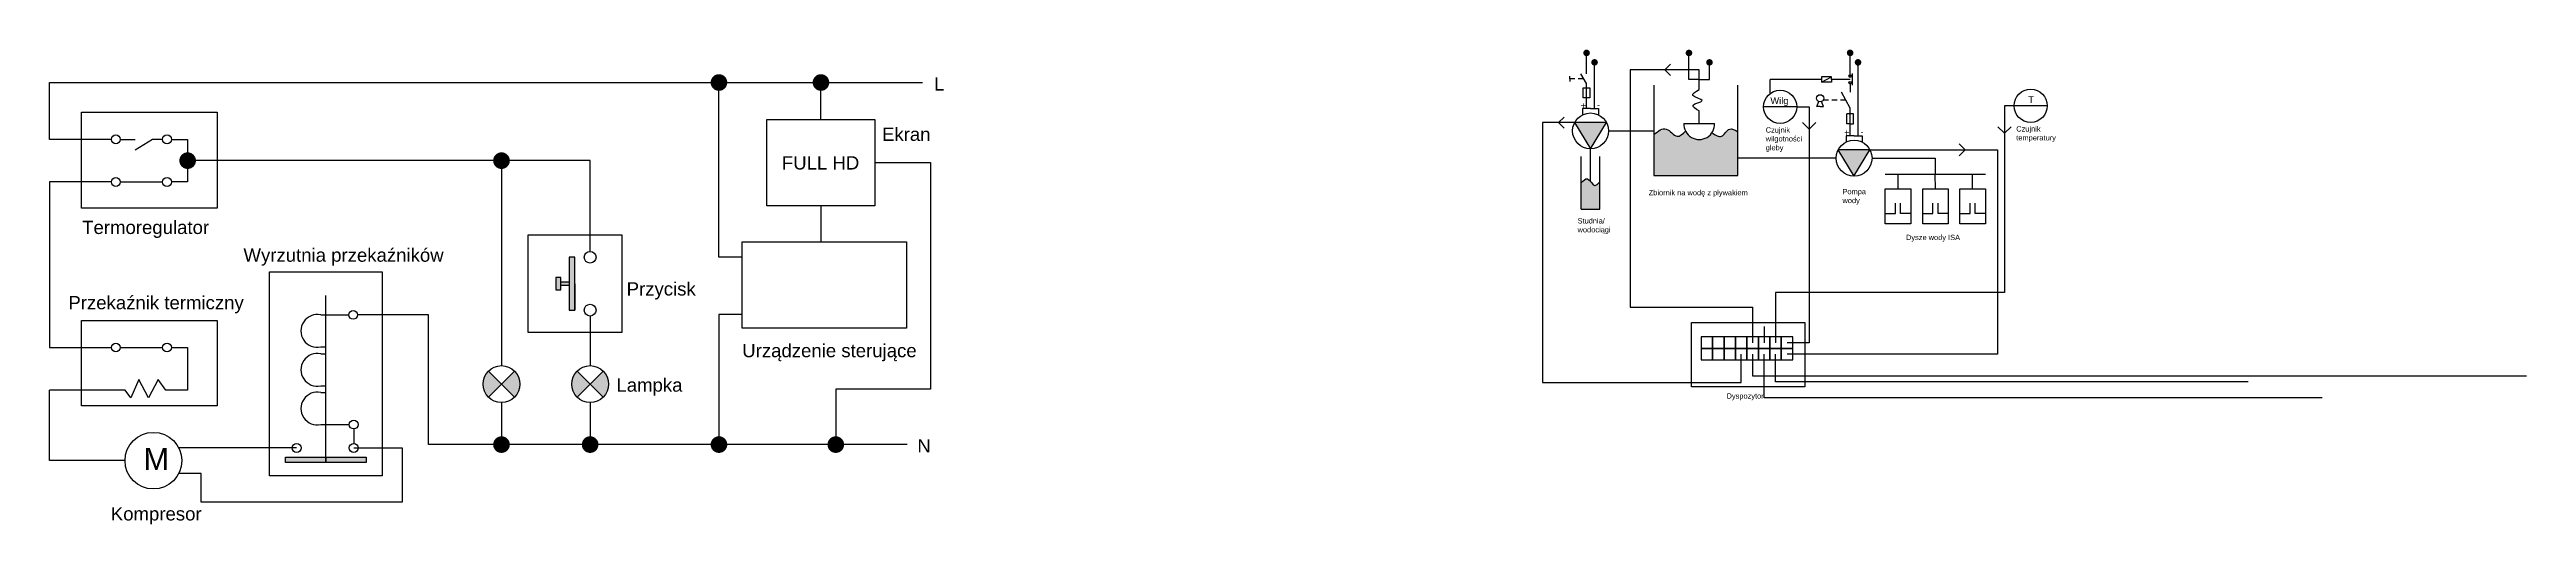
# Model space of a CAD drawing. Header units: inches. Extents: x -150 to 222, y -50 to 22.
import ezdxf

# ---------------------------------------------------------------- set-up
doc = ezdxf.new("R2010")
doc.units = ezdxf.units.IN
doc.header["$MEASUREMENT"] = 0
for name, color, linetype in [('cyfrowy', 10, 'Continuous'), ('cyfrowy2', 50, 'Continuous'), ('cyfrowy3', 92, 'Continuous'), ('cyfrowy4', 200, 'Continuous'), ('RURY WODY', 150, 'Continuous')]:
    doc.layers.add(name, color=color, linetype=linetype)
doc.styles.get("Standard").update_dxf_attribs({"font": 'arial.ttf'})

msp = doc.modelspace()

# ---------------------------------------------------------------- hatches: boundary and pattern name
h = msp.add_hatch(color=256)
h.dxf.hatch_style = 1
h.paths.add_polyline_path([(80.52444031948208, 20.99178816053033, 1), (81.52444031948208, 20.99178816053033, 1)])
h = msp.add_hatch(color=256)
h.dxf.hatch_style = 1
h.paths.add_polyline_path([(81.7244403194821, 19.57215728412704, 1), (82.7244403194821, 19.57215728412704, 1)])
h = msp.add_hatch(color=256)
h.dxf.hatch_style = 1
h.paths.add_polyline_path([(95.9310211614145, 20.99178816053033, 1), (96.9310211614145, 20.99178816053033, 1)])
h = msp.add_hatch(color=256)
h.dxf.hatch_style = 1
h.paths.add_polyline_path([(99.01607090759744, 19.57215728412704, 1), (100.0160709075974, 19.57215728412704, 1)])
h = msp.add_hatch(color=256)
h.dxf.hatch_style = 1
h.paths.add_polyline_path([(120.1820931718502, 21.00258782264766, 1), (121.1820931718502, 21.00258782264766, 1)])
h = msp.add_hatch(color=256)
h.dxf.hatch_style = 1
h.paths.add_polyline_path([(121.371899044112, 19.57215728412703, 1), (122.371899044112, 19.57215728412703, 1)])
at = {"true_color": 0x000000}
h = msp.add_hatch(color=18, dxfattribs=at)
h.dxf.hatch_style = 1
h.paths.add_polyline_path([(-50.7840476119277, 16.54017610687526, 1), (-48.27505048072383, 16.54017610687526, 1)])
h = msp.add_hatch(color=18, dxfattribs=at)
h.dxf.hatch_style = 1
h.paths.add_polyline_path([(-35.43681276805565, 16.54017610687526, 1), (-32.92781563685178, 16.54017610687526, 1)])
h = msp.add_hatch(color=18, dxfattribs=at)
h.dxf.hatch_style = 1
h.paths.add_polyline_path([(84.02145491457028, 10.50039601536776), (79.22742572439392, 10.50039601536776, 0.003260069262468709), (79.21133568236218, 10.46903303832495), (81.6082201493276, 6.547751375769295)])
h = msp.add_hatch(color=18, dxfattribs=at)
h.dxf.hatch_style = 1
h.paths.add_polyline_path([(-130.7328380005447, 4.781712186029671, 1), (-128.2238408693409, 4.781712186029671, 1)])
h = msp.add_hatch(color=18, dxfattribs=at)
h.dxf.hatch_style = 1
h.paths.add_polyline_path([(-83.50626373752506, 4.781712186029665, 1), (-80.99726660632119, 4.781712186029665, 1)])
h = msp.add_hatch(color=18, dxfattribs=at)
h.dxf.hatch_style = 1
h.paths.add_polyline_path([(123.6689136392002, 6.406964219969922), (118.8748844490238, 6.406964219969922, 0.003260069262468709), (118.858794406992, 6.375601242927118), (121.2556788739575, 2.454319580371461)])
h = msp.add_hatch(color=18, dxfattribs=at)
h.dxf.hatch_style = 1
h.paths.add_polyline_path([(-71.19353758712211, -9.752012319489031), (-72.07621983084267, -9.752012319489031), (-72.07621983084267, -17.71682226055432), (-71.19353758712211, -17.71682226055432)])
h.paths.add_polyline_path([(-72.07621983084267, -13.4689236253195), (-73.31027256265112, -13.4689236253195), (-73.31027256265112, -13.99991095472385), (-72.07621983084267, -13.99991095472385)])
h.paths.add_polyline_path([(-73.31027256265112, -12.80518946356398), (-74.095969174961, -12.80518946356398), (-74.095969174961, -14.66364511647922), (-73.31027256265112, -14.66364511647922)])
h = msp.add_hatch(color=18, dxfattribs=at)
h.dxf.hatch_style = 1
h.paths.add_polyline_path([(-84.21118501248121, -30.80151030800644), (-82.25176517192313, -28.84209046744836), (-84.21118501248121, -26.88267062689028, 0.1989123673796576), (-85.0228032848233, -28.84209046744836, 0.198912367379658)])
h.paths.add_polyline_path([(-79.48072705902295, -28.84209046744836, 0.1989123673796566), (-80.29234533136503, -26.88267062689029), (-82.25176517192313, -28.84209046744836), (-80.29234533136506, -30.80151030800645, 0.1989123673796589)])
h = msp.add_hatch(color=18, dxfattribs=at)
h.dxf.hatch_style = 1
h.paths.add_polyline_path([(-70.87126184777476, -30.80151030800644), (-68.91184200721668, -28.84209046744836), (-70.87126184777476, -26.88267062689028, 0.1989123673796583), (-71.68288012011685, -28.84209046744836, 0.198912367379658)])
h.paths.add_polyline_path([(-66.1408038943165, -28.84209046744836, 0.1989123673796555), (-66.95242216665858, -26.8826706268903), (-68.91184200721668, -28.84209046744836), (-66.9524221666586, -30.80151030800644, 0.198912367379658)])
h = msp.add_hatch(color=18, dxfattribs=at)
h.dxf.hatch_style = 1
h.paths.add_polyline_path([(-83.50626373752506, -37.95053269698295, 1), (-80.99726660632119, -37.95053269698295, 1)])
h = msp.add_hatch(color=18, dxfattribs=at)
h.dxf.hatch_style = 1
h.paths.add_polyline_path([(-70.16634057281861, -37.95053269698295, 1), (-67.65734344161474, -37.95053269698295, 1)])
h = msp.add_hatch(color=18, dxfattribs=at)
h.dxf.hatch_style = 1
h.paths.add_polyline_path([(-50.7840476119277, -37.95053269698295, 1), (-48.27505048072383, -37.95053269698295, 1)])
h = msp.add_hatch(color=18, dxfattribs=at)
h.dxf.hatch_style = 1
h.paths.add_polyline_path([(-33.20361196368788, -37.95053269698295, 1), (-30.69461483248401, -37.95053269698295, 1)])
h = msp.add_hatch(color=18, dxfattribs=at)
h.dxf.hatch_style = 1
h.paths.add_polyline_path([(-114.7577548166373, -39.82945640972267), (-114.7577548166373, -40.64042709701118), (-108.6782821746512, -40.64042709701118), (-108.6782821746512, -39.82945640972267)])
h = msp.add_hatch(color=18, dxfattribs=at)
h.dxf.hatch_style = 1
h.paths.add_polyline_path([(-102.5988095326651, -39.82945640972267), (-108.6782821746512, -39.82945640972267), (-108.6782821746512, -40.64042709701118), (-102.5988095326651, -40.64042709701118)])
at = {"layer": 'RURY WODY'}
h = msp.add_hatch(color=256, dxfattribs=at)
h.dxf.hatch_style = 1
edge = h.paths.add_edge_path()
edge.add_spline(control_points=[(95.91487819546019, 9.216537188055426), (95.48337139305781, 8.804565020990566), (94.48733680052467, 7.853621658631251), (93.04773123784649, 10.23709806947498), (91.79608607971187, 9.224984187937713), (91.15648183018567, 8.707783018398175)], knot_values=[0, 0, 0, 0, 1.494778720504818, 3.450354213458838, 5.493999299874247, 5.493999299874247, 5.493999299874247, 5.493999299874247], degree=3, periodic=0)
edge.add_line((91.15648183018567, 8.707783018398175), (91.15648183018567, 2.537683526032311))
edge.add_line((91.15648183018567, 2.537683526032311), (103.7869208672538, 2.537683526032311))
edge.add_line((103.7869208672538, 2.537683526032311), (103.7869208672538, 9.109103249613542))
edge.add_spline(control_points=[(103.7869208672538, 9.10910324961354), (103.3511349241361, 9.384171667521581), (102.3652888054971, 10.0064384855258), (101.471530492539, 7.895805175159496), (100.403868543412, 8.621299566081131), (99.886992823388, 8.972525378696844)], knot_values=[0, 0, 0, 0, 1.303348025768631, 2.948467275578937, 4.492300711930328, 4.492300711930328, 4.492300711930328, 4.492300711930328], degree=3, periodic=0)
edge.add_arc((97.97354603450596, 10.27651230952953), 2.315525972574136, 207.2432138889928, 325.72612314845105, ccw=False)
h = msp.add_hatch(color=256, dxfattribs=at)
h.dxf.hatch_style = 1
edge = h.paths.add_edge_path()
edge.add_line((80.21893261065156, -2.544962147553775), (82.99538479840248, -2.544962147553775))
edge.add_line((82.99538479840248, -2.544962147553775), (82.99538479840248, 1.603251699657335))
edge.add_spline(control_points=[(82.99538479840248, 1.603251699657335), (82.73255170137122, 1.315994402941725), (82.06146569058221, 0.5825466161130208), (81.2849038201692, 2.583311353251652), (80.54227919677575, 1.779261714068883), (80.21893261065156, 1.429170028829418)], knot_values=[0, 0, 0, 0, 0.9379422049793944, 2.394827363067604, 3.518374986289042, 3.518374986289042, 3.518374986289042, 3.518374986289042], degree=3, periodic=0)
edge.add_line((80.21893261065156, 1.429170028829418), (80.21893261065156, -2.544962147553775))

# ---------------------------------------------------------------- linework, layer by layer
for p, q in [((81.02444031948208, 17.84623533895947), (81.02444031948208, 20.99178816053033)), ((82.2244403194821, 14.23735082228436), (82.2244403194821, 19.57215728412704)), ((96.4310211614145, 17.00949033298765), (96.4310211614145, 20.99178816053033)), ((99.51607090759744, 17.00949033298765), (99.51607090759744, 19.57215728412704)), ((120.671899044112, 17.51066104440964), (120.671899044112, 20.99178816053032)), ((121.871899044112, 8.521123298988556), (121.871899044112, 19.57215728412703)), ((-150.2582915550159, 7.987985415773955), (-150.2582915550159, 16.54017610687526)), ((-150.2582915550159, 16.54017610687526), (-18.91168761015035, 16.54017610687526)), ((-49.52954904632578, -9.753448946810067), (-49.52954904632577, 16.54017610687526)), ((-34.18231420245371, 10.98995534124901), (-34.18231420245371, 16.54017610687526)), ((78.47936790342746, 17.11612801427066), (78.47936790342746, 17.51612801427066)), ((79.27936790342746, 17.11612801427066), (78.47936790342746, 17.11612801427066)), ((78.47936790342746, 17.11612801427066), (78.47936790342746, 16.71612801427066)), ((80.57936790342745, 17.11612801427066), (79.77936790342746, 17.11612801427066)), ((81.0244403194821, 16.38602068958184), (80.13429548737281, 17.84623533895947)), ((80.5244403194821, 14.23735082228436), (80.5244403194821, 15.73735082228436)), ((80.5244403194821, 15.73735082228436), (81.5244403194821, 15.73735082228436)), ((81.0244403194821, 14.23735082228436), (81.0244403194821, 16.38602068958184)), ((81.5244403194821, 15.73735082228436), (81.5244403194821, 14.23735082228436)), ((91.15648183018567, 16.15732060924333), (91.15648183018567, 2.537683526032311)), ((103.7869208672538, 2.537683526032311), (103.7869208672538, 16.15732060924333)), ((108.6480001777503, 14.88407839724672), (108.6480001777503, 17.01066104440965)), ((116.3934108647698, 17.01066104440965), (108.6480001777503, 17.01066104440965)), ((117.8934108647698, 17.41066104440965), (116.3934108647698, 17.41066104440965)), ((116.3934108647698, 17.41066104440965), (116.3934108647698, 16.61066104440965)), ((116.3934108647698, 16.61066104440965), (117.8934108647698, 17.41066104440965)), ((117.8934108647698, 16.61066104440965), (116.3934108647698, 16.61066104440965)), ((117.8934108647698, 17.01066104440965), (117.8934108647698, 17.41066104440965)), ((120.671899044112, 17.01066104440964), (117.8934108647698, 17.01066104440965)), ((117.8934108647698, 17.01066104440965), (117.8934108647698, 16.61066104440965)), ((120.671899044112, 12.67173820686955), (119.3642548578594, 15.08279241927249)), ((120.671899044112, 16.51066104440964), (120.671899044112, 15.08279241927249)), ((121.0242461046335, 16.12398558774325), (121.0242461046335, 17.89733650107604)), ((81.0244403194821, 14.23735082228436), (80.5244403194821, 14.23735082228436)), ((81.0244403194821, 12.61455509438639), (81.0244403194821, 14.23735082228436)), ((81.5244403194821, 14.23735082228436), (81.0244403194821, 14.23735082228436)), ((82.2244403194821, 12.61455509438639), (82.2244403194821, 14.23735082228436)), ((115.6719916513648, 12.92931077281025), (115.9489490015544, 13.68539574347676)), ((116.1719916513648, 12.92931077281025), (115.6719916513648, 12.92931077281025)), ((116.1719916513648, 12.92931077281025), (116.6719916513648, 12.92931077281025)), ((116.6719916513648, 12.92931077281025), (116.3950343011753, 13.68539574347676)), ((117.4180769509857, 13.87726531307102), (116.6180769509857, 13.87726531307102)), ((118.7180769509857, 13.87726531307102), (117.9180769509857, 13.87726531307102)), ((120.0180769509857, 13.87726531307102), (119.2180769509857, 13.87726531307102)), ((121.171899044112, 11.80328644409241), (120.171899044112, 11.80328644409241)), ((120.171899044112, 10.30328644409241), (120.171899044112, 11.80328644409241)), ((120.671899044112, 10.30328644409241), (120.671899044112, 12.67173820686955)), ((121.171899044112, 10.30328644409241), (121.171899044112, 11.80328644409241)), ((-140.9542400939089, 7.987985415773954), (-150.2582915550159, 7.987985415773955)), ((-139.6202259701906, 7.987985415773954), (-137.3839797516584, 7.98798541577395)), ((-134.7747038358831, 7.987985415773954), (-137.3839797516584, 6.367473399773734)), ((-133.2446256180795, 7.987985415773954), (-134.7747038358831, 7.987985415773954)), ((-131.9106114943613, 7.987985415773954), (-129.4783394349428, 7.987985415773954)), ((-129.4783394349428, 7.987985415773954), (-129.4783394349428, 1.575438956285387)), ((120.671899044112, 10.30328644409241), (120.171899044112, 10.30328644409241)), ((120.671899044112, 8.521123298988556), (120.671899044112, 10.30328644409241)), ((120.671899044112, 10.30328644409241), (121.171899044112, 10.30328644409241)), ((-68.91184200721668, 4.781712186029663), (-129.4783394349428, 4.781712186029671)), ((-82.25176517192313, 4.781712186029665), (-82.25176517192313, -26.0710523545482)), ((-68.91184200721668, -5.006448271942874), (-68.91184200721668, 4.781712186029663)), ((-26.06158006460993, 4.484041929220666), (-17.69811029557218, 4.484041929220666)), ((-17.69811029557218, 4.484041929220666), (-17.69811029557219, -29.60027091916143)), ((80.21893261065156, -2.544962147553775), (80.21893261065156, 5.403302205212611)), ((82.99538479840248, -2.544962147553775), (82.99538479840248, 5.403302205212611)), ((-140.9542400939089, 1.575438956285387), (-150.2582915550159, 1.575438956285388)), ((-150.2582915550159, 1.575438956285388), (-150.2582915550159, -23.33985043291026)), ((-139.6202259701906, 1.575438956285387), (-133.2446256180795, 1.575438956285387)), ((-129.4783394349428, 1.575438956285387), (-131.9106114943613, 1.575438956285387)), ((91.15648183018567, 2.537683526032311), (103.7869208672538, 2.537683526032311)), ((125.9668307930377, 2.75237835068684), (141.0365301985306, 2.75237835068684)), ((125.9668307930377, 0.5340721211643213), (129.8231429757663, 0.5340721211643213)), ((125.9668307930377, -4.710512447346673), (125.9668307930377, 0.5340721211643213)), ((129.8231429757663, 0.5340721211643213), (129.8231429757663, -4.710512447346673)), ((131.5997990857894, 0.5340721733817801), (135.456111268518, 0.5340721733817801)), ((131.5997990857894, -4.710512395129214), (131.5997990857894, 0.5340721733817801)), ((135.456111268518, 0.5340721733817801), (135.456111268518, -4.710512395129214)), ((137.180218015802, 0.5340722255992318), (141.0365301985306, 0.5340722255992318)), ((137.180218015802, -4.710512342911755), (137.180218015802, 0.5340722255992318)), ((141.0365301985306, 0.5340722255992318), (141.0365301985306, -4.710512342911755)), ((-34.18231420245371, -2.021871482807683), (-34.18231420245371, -7.429383788226914)), ((80.21893261065156, -2.544962147553775), (82.99538479840248, -2.544962147553775)), ((125.9668307930377, -4.710512447346673), (125.9668307930377, -3.1679875742552)), ((125.9668307930377, -3.1679875742552), (127.5093556661291, -3.1679875742552)), ((127.5093556661291, -3.1679875742552), (127.5093556661291, -1.625462701163727)), ((128.2806181026749, -3.1679875742552), (128.2806181026749, -1.625462701163727)), ((129.8231429757663, -3.1679875742552), (128.2806181026749, -3.1679875742552)), ((131.5997990857894, -4.710512395129214), (131.5997990857894, -3.167987522037741)), ((131.5997990857894, -3.167987522037741), (133.1423239588808, -3.167987522037741)), ((133.1423239588808, -3.167987522037741), (133.1423239588808, -1.625462648946275)), ((133.9135863954266, -3.167987522037741), (133.9135863954266, -1.625462648946275)), ((135.456111268518, -3.167987522037741), (133.9135863954266, -3.167987522037741)), ((137.180218015802, -4.710512342911755), (137.180218015802, -3.167987469820282)), ((137.180218015802, -3.167987469820282), (138.7227428888934, -3.167987469820282)), ((138.7227428888934, -3.167987469820282), (138.7227428888934, -1.625462596728816)), ((139.4940053254392, -3.167987469820282), (139.4940053254392, -1.625462596728816)), ((141.0365301985306, -3.167987469820282), (139.4940053254392, -3.167987469820282)), ((-68.91184200721668, -8.866581573312994), (-68.91184200721668, -5.006448271942874)), ((129.8231429757663, -4.710512447346673), (125.9668307930377, -4.710512447346673)), ((135.456111268518, -4.710512395129214), (131.5997990857894, -4.710512395129214)), ((141.0365301985306, -4.710512342911755), (137.180218015802, -4.710512342911755)), ((-71.19353758712211, -13.73441729002168), (-71.19353758712211, -9.752012319489031)), ((-46.02505208877545, -9.753448946810067), (-49.52954904632578, -9.753448946810067)), ((-73.31027256265112, -13.7344172900216), (-73.31027256265112, -12.80518946356398)), ((-73.31027256265112, -13.4689236253195), (-72.07621983084267, -13.4689236253195)), ((-72.07621983084267, -13.99991095472385), (-73.31027256265112, -13.99991095472385)), ((-72.07621983084267, -13.73441729002168), (-72.07621983084267, -13.99991095472385)), ((-71.19353758712211, -13.73441729002168), (-71.19353758712211, -17.71682226055432)), ((-109.447949327309, -18.43088559993205), (-108.6782821746512, -18.43088559993205)), ((-108.6782821746512, -39.82945640972267), (-108.6782821746512, -15.49252149488305)), ((-108.6782821746512, -18.43088559993205), (-105.2396288668403, -18.43088559993205)), ((-93.21438482073798, -18.43088559993205), (-103.9056147431221, -18.43088559993205)), ((-93.21438482073799, -37.95053269698295), (-93.21438482073798, -18.43088559993205)), ((-68.91184200721668, -18.60225300673036), (-68.91184200721668, -26.07105235454819)), ((-46.02505208877545, -18.38369972667368), (-49.52954904632577, -18.38369972667368)), ((-49.52954904632577, -18.38369972667368), (-49.52954904632577, -37.95053269698295)), ((-150.2582915550159, -23.33985043291026), (-140.9542400939089, -23.33985043291026)), ((-139.6202259701906, -23.33985043291025), (-133.2446256180795, -23.33985043291025)), ((-131.9106114943613, -23.33985043291025), (-129.4783394349428, -23.33985043291025)), ((-129.4783394349428, -23.33985043291025), (-129.4783394349428, -29.75239689239882)), ((-109.447949327309, -23.25821389888181), (-108.6782821746512, -23.25821389888181)), ((-109.447949327309, -24.28227503100717), (-108.6782821746512, -24.28227503100717)), ((-138.8701131438615, -29.75239689239882), (-150.2582915550159, -29.75239689239882)), ((-150.2582915550159, -40.36836799423091), (-150.2582915550159, -29.75239689239882)), ((-138.0163159542417, -30.92105199451643), (-138.8701131438615, -29.75239689239882)), ((-136.8146743307752, -28.14154775106269), (-138.0163159542417, -30.92105199451643)), ((-135.3600566183659, -30.92105199451643), (-136.8146743307752, -28.14154775106269)), ((-133.9054383280691, -28.14154775106269), (-135.3600566183659, -30.92105199451643)), ((-132.7670413047259, -29.75239689239882), (-133.9054383280691, -28.14154775106269)), ((-129.4783394349428, -29.75239689239882), (-132.7670413047259, -29.75239689239882)), ((-109.447949327309, -29.10960332995693), (-108.6782821746512, -29.10960332995693)), ((-82.25176517192313, -28.84209046744836), (-84.2111850124812, -26.8826706268903)), ((-82.25176517192313, -28.84209046744836), (-84.21118501248122, -30.80151030800646)), ((-82.25176517192313, -28.84209046744836), (-80.29234533136504, -26.8826706268903)), ((-82.25176517192313, -28.84209046744836), (-80.29234533136504, -30.80151030800646)), ((-68.91184200721668, -28.84209046744836), (-70.87126184777473, -26.8826706268903)), ((-68.91184200721668, -28.84209046744836), (-70.87126184777478, -30.80151030800646)), ((-68.91184200721668, -28.84209046744836), (-66.95242216665858, -26.8826706268903)), ((-68.91184200721668, -28.84209046744836), (-66.95242216665858, -30.80151030800646)), ((-17.69811029557219, -29.60027091916143), (-31.94911339808595, -29.60027091916143)), ((-31.94911339808595, -29.60027091916143), (-31.94911339808595, -37.95053269698295)), ((-109.447949327309, -30.10779438075261), (-108.6782821746512, -30.10779438075261)), ((-82.25176517192313, -31.61312858034853), (-82.25176517192313, -37.95053269698295)), ((-68.91184200721668, -31.61312858034853), (-68.91184200721668, -37.95053269698295)), ((-109.447949327309, -34.93512267970237), (-108.6782821746512, -34.93512267970237)), ((-108.6782821746512, -34.93512267970237), (-106.0691004545597, -34.93512267970237)), ((-106.0691004545597, -34.93512267970237), (-105.1531692778632, -34.93512267970237)), ((-104.4861622160041, -35.60212974156148), (-104.4861622160041, -37.78466473982098)), ((-138.8942906072607, -40.36836799423091), (-150.2582915550159, -40.36836799423091)), ((-113.0734354395868, -38.4516718016801), (-130.830470372358, -38.4516718016801)), ((-104.4861622160041, -38.4516718016801), (-97.1809407901751, -38.4516718016801)), ((-97.1809407901751, -38.4516718016801), (-97.1809407901751, -46.63706943561979)), ((-21.18663761740924, -37.95053269698295), (-93.21438482073799, -37.95053269698295)), ((-127.4475384313967, -42.28506418678175), (-130.830470372358, -42.28506418678175)), ((-127.4475384313967, -46.63706943561979), (-127.4475384313967, -42.28506418678175)), ((-97.1809407901751, -46.63706943561979), (-127.4475384313967, -46.63706943561979))]:
    msp.add_line(p, q)
for points in [[(-145.4515141321648, 12.06969900042879), (-125.0210360890553, 12.06969900042879), (-125.0210360890553, -2.349117607351731), (-145.4515141321648, -2.349117607351731)], [(-42.30304834029749, 10.98995534124901), (-26.06158006460993, 10.98995534124901), (-26.06158006460993, -2.021871482807683), (-42.30304834029749, -2.021871482807683)], [(-78.22257289210596, -6.383182884560989), (-64.16450228213826, -6.383182884560989), (-64.16450228213826, -21.08565169548237), (-78.22257289210596, -21.08565169548237)], [(-46.02505208877545, -7.429383788226914), (-21.32448491008114, -7.429383788226914), (-21.32448491008114, -20.44121061228361), (-46.02505208877545, -20.44121061228361)], [(-71.19353758712211, -9.752012319489031), (-72.07621983084267, -9.752012319489031), (-72.07621983084267, -17.71682226055432), (-71.19353758712211, -17.71682226055432)], [(-117.1584341019093, -11.96156917315719), (-100.1981302473931, -11.96156917315719), (-100.1981302473931, -42.64127761143186), (-117.1584341019093, -42.64127761143186)], [(-73.31027256265112, -12.80518946356398), (-74.095969174961, -12.80518946356398), (-74.095969174961, -14.66364511647922), (-73.31027256265112, -14.66364511647922)], [(-145.4515141321648, -19.25813684825542), (-125.0210360890553, -19.25813684825542), (-125.0210360890553, -32.09251648734002), (-145.4515141321648, -32.09251648734002)], [(96.81739149163997, -19.55978637782665), (113.88937554278, -19.55978637782665), (113.88937554278, -29.24190230166651), (96.81739149163997, -29.24190230166651)], [(98.26839116313502, -23.48021022695627), (99.9913043240089, -23.48021022695627), (99.9913043240089, -21.75729706608238), (98.26839116313502, -21.75729706608238)], [(99.9913043240089, -23.48021022695624), (101.7142174848828, -23.48021022695624), (101.7142174848828, -21.75729706608237), (99.9913043240089, -21.75729706608237)], [(101.7142174848828, -23.48021022695622), (103.4371306457567, -23.48021022695622), (103.4371306457567, -21.75729706608234), (101.7142174848828, -21.75729706608234)], [(103.4371306457567, -23.4802102269562), (105.1600438066305, -23.4802102269562), (105.1600438066305, -21.75729706608231), (103.4371306457567, -21.75729706608231)], [(105.1600438066305, -23.48021022695617), (106.8829569675044, -23.48021022695617), (106.8829569675044, -21.75729706608229), (105.1600438066305, -21.75729706608229)], [(106.8829569675044, -23.48021022695614), (108.6058701283783, -23.48021022695614), (108.6058701283783, -21.75729706608227), (106.8829569675044, -21.75729706608227)], [(108.6058701283783, -23.48021022695612), (110.3287832892522, -23.48021022695612), (110.3287832892522, -21.75729706608224), (108.6058701283783, -21.75729706608224)], [(110.3287832892522, -23.4802102269561), (112.0516964501261, -23.4802102269561), (112.0516964501261, -21.75729706608221), (110.3287832892522, -21.75729706608221)], [(98.26839116313502, -25.20312338783015), (99.9913043240089, -25.20312338783015), (99.9913043240089, -23.48021022695627), (98.26839116313502, -23.48021022695627)], [(99.9913043240089, -25.20312338783013), (101.7142174848828, -25.20312338783013), (101.7142174848828, -23.48021022695624), (99.9913043240089, -23.48021022695624)], [(101.7142174848828, -25.2031233878301), (103.4371306457567, -25.2031233878301), (103.4371306457567, -23.48021022695622), (101.7142174848828, -23.48021022695622)], [(103.4371306457567, -25.20312338783007), (105.1600438066305, -25.20312338783007), (105.1600438066305, -23.4802102269562), (103.4371306457567, -23.4802102269562)], [(105.1600438066305, -25.20312338783005), (106.8829569675044, -25.20312338783005), (106.8829569675044, -23.48021022695617), (105.1600438066305, -23.48021022695617)], [(106.8829569675044, -25.20312338783003), (108.6058701283783, -25.20312338783003), (108.6058701283783, -23.48021022695614), (106.8829569675044, -23.48021022695614)], [(108.6058701283783, -25.20312338783), (110.3287832892522, -25.20312338783), (110.3287832892522, -23.48021022695612), (108.6058701283783, -23.48021022695612)], [(110.3287832892522, -25.20312338782998), (112.0516964501261, -25.20312338782998), (112.0516964501261, -23.4802102269561), (110.3287832892522, -23.4802102269561)], [(-108.6782821746512, -40.64042709701118), (-114.7577548166373, -40.64042709701118), (-114.7577548166373, -39.82945640972267), (-108.6782821746512, -39.82945640972267)], [(-102.5988095326651, -40.64042709701118), (-108.6782821746512, -40.64042709701118), (-108.6782821746512, -39.82945640972267), (-102.5988095326651, -39.82945640972267)]]:
    msp.add_lwpolyline(points, close=True)
for centre, radius in [((120.671899044112, 17.51066104440964), 0.2), ((120.671899044112, 16.51066104440964), 0.2), ((116.1719916513648, 14.1702511664422), 0.5336972969890729), ((-140.2872330320498, 7.987985415773954), 0.6670070618591151), ((-132.5776185562204, 7.987985415773954), 0.6670070618591151), ((-140.2872330320498, 1.575438956285387), 0.6670070618591151), ((-132.5776185562204, 1.575438956285387), 0.6670070618591151), ((-68.91184200721668, -9.752012319489031), 0.8854307461760386), ((-104.5726218049812, -18.43088559993205), 0.6670070618591151), ((-68.91184200721668, -17.71682226055432), 0.8854307461760392), ((-140.2872330320498, -23.33985043291025), 0.6670070618591151), ((-132.5776185562204, -23.33985043291025), 0.6670070618591151), ((-82.25176517192313, -28.84209046744836), 2.771038112900167), ((-68.91184200721668, -28.84209046744836), 2.771038112900167), ((-134.6345899273016, -40.36836799423091), 4.25970067995906), ((-104.4861622160041, -34.93512267970237), 0.6670070618591151), ((-113.0734354395868, -38.4516718016801), 0.6670070618591151), ((-104.4861622160041, -38.4516718016801), 0.6670070618591151)]:
    msp.add_circle(centre, radius)
for centre, start, end in [((-109.9667539540119, -20.84454974940693), 77.86914129133476, 282.1308587086654), ((-109.9667539540119, -26.69593918048205), 77.86914129133487, 282.1308587086651), ((-109.9667539540119, -32.52145853022748), 77.86914129133487, 282.1308587086651)]:
    msp.add_arc(centre, 2.468791782866399, start, end)
for points in [[(91.15648183018567, 8.707783018398175), (93.02209675583457, 9.542028898475444), (94.63761157657481, 8.440036442688665), (95.91487819546019, 9.216537188055426)], [(99.886992823388, 8.972525378696844), (101.3360881315805, 8.440036442688665), (102.5575749196733, 9.542028898475444), (103.7869208672538, 9.10910324961354)], [(80.21893261065156, 1.429170028829418), (81.15615914315731, 2.048819678562069), (82.22874532187643, 1.06288192541615), (82.99538479840248, 1.603251699657335)]]:
    msp.add_spline(points, degree=3)
at = {"layer": 'cyfrowy'}
for p, q in [((112.6480001777503, 12.88407839724673), (107.6480001777503, 12.88407839724673)), ((112.6480001777503, 12.88407839724673), (114.5285172615485, 12.88407839724673)), ((114.5285172615485, 12.88407839724673), (114.5285172615485, -22.61875364651947)), ((114.5285172615485, 9.543140617425223), (113.5325900525453, 10.53906782642837)), ((114.5285172615485, 9.543140617425223), (115.5244444705516, 10.53906782642837)), ((107.7444135479414, -20.19983400778216), (107.7444135479414, -22.61875364651922)), ((114.5285172615485, -22.61875364651947), (111.1902398696891, -22.61875364651947))]:
    msp.add_line(p, q, dxfattribs=at)
msp.add_circle((110.1480001777503, 12.88407839724673), 2.5, dxfattribs=at)
at = {"layer": 'cyfrowy2'}
for p, q in [((76.78968667088017, 10.50039601536776), (77.63821480830401, 11.34892415279161)), ((81.62444031948209, 12.61455509438639), (80.4244403194821, 12.61455509438639)), ((80.4244403194821, 12.61455509438639), (80.4244403194821, 11.67305060447703)), ((81.62444031948209, 12.61455509438639), (82.8244403194821, 12.61455509438639)), ((82.8244403194821, 12.61455509438639), (82.8244403194821, 11.67305060447703)), ((145.3494943106797, 13.04284309021014), (143.9105665124348, 13.04284309021014)), ((143.9105665124348, 13.04284309021014), (143.9105665124348, -15.05833866719578)), ((150.3494943106797, 13.04284309021014), (145.3494943106797, 13.04284309021014)), ((79.19216505424086, 10.50039601536776), (74.38720828751946, 10.50039601536776)), ((74.38720828751946, 10.50039601536776), (74.38720828751946, -28.59838618501894)), ((76.78968667088017, 10.50039601536776), (77.63821480830401, 9.6518678779439)), ((79.19216505424086, 10.50039601536776), (81.6082201493276, 6.547751375769295)), ((84.02145491457028, 10.50039601536776), (79.19216505424086, 10.50039601536776)), ((81.6082201493276, 6.547751375769295), (84.02145491457028, 10.50039601536776)), ((143.9105665124348, 8.892532517765716), (142.9146393034317, 9.888459726768861)), ((143.9105665124348, 8.892532517765716), (144.906493721438, 9.888459726768861)), ((143.9105665124348, -15.05833866719578), (109.4673267088152, -15.05833866719578)), ((109.4673267088152, -15.05833866719578), (109.4673267088152, -22.61875364651915)), ((104.2985872261936, -28.59838618501895), (104.2985872261936, -24.3416668073932)), ((107.7444135479413, -30.92128940588488), (107.7444135479413, -24.34166680739327)), ((74.38720828751946, -28.59838618501894), (104.2985872261936, -28.59838618501895)), ((191.6916109044306, -30.92128940588489), (107.7444135479413, -30.92128940588488))]:
    msp.add_line(p, q, dxfattribs=at)
for centre, radius in [((147.8494943106797, 13.04284309021014), 2.5), ((81.62444031948209, 9.250854926745632), 2.703152215695725)]:
    msp.add_circle(centre, radius, dxfattribs=at)
at = {"layer": 'cyfrowy3'}
for p, q in [((92.78298510434549, 18.46539023067177), (93.63151324176934, 19.31391836809563)), ((97.97354603450597, 18.46539023067177), (87.592424174185, 18.46539023067177)), ((87.592424174185, 18.46539023067177), (87.592424174185, -17.25077405135963)), ((92.78298510434549, 18.46539023067177), (93.63151324176934, 17.61686209324792)), ((97.97354603450597, 17.00949033298765), (96.4310211614145, 17.00949033298765)), ((97.97354603450597, 17.00949033298765), (97.97354603450597, 18.46539023067177)), ((97.97354603450597, 15.46390206719327), (97.97354603450597, 17.00949033298765)), ((97.97354603450597, 17.00949033298765), (99.51607090759744, 17.00949033298765)), ((97.97354603450597, 10.36622750014564), (97.97354603450597, 12.2709216878938)), ((95.65975872486878, 10.36622750014564), (100.2873333441432, 10.36622750014564)), ((87.592424174185, -17.25077405135963), (106.0215003870676, -17.25077405135963)), ((106.0215003870676, -22.61875364651874), (106.0215003870676, -17.25077405135963)), ((109.4673267088152, -28.52040342870231), (109.4673267088152, -24.34166680739317)), ((180.5722510904267, -28.52040342870231), (109.4673267088152, -28.52040342870231))]:
    msp.add_line(p, q, dxfattribs=at)
msp.add_arc((97.97354603450596, 10.27651230952953), 2.315525972574135, 177.7795158434788, 2.220484156521184, dxfattribs=at)
msp.add_spline([(97.97354603450597, 12.27092168789379), (97.03804128732257, 13.11460813408178), (98.39974586453611, 13.8101226805173), (97.0225672945492, 14.59837263834843), (97.97354603450597, 15.46390206719327)], degree=3, dxfattribs=at)
at = {"layer": 'cyfrowy4'}
for p, q in [((121.271899044112, 8.521123298988556), (120.071899044112, 8.521123298988556)), ((120.071899044112, 8.521123298988556), (120.071899044112, 7.5796188090792)), ((121.271899044112, 8.521123298988556), (122.471899044112, 8.521123298988556)), ((122.471899044112, 8.521123298988556), (122.471899044112, 7.5796188090792)), ((118.8396237788707, 6.406964219969922), (121.2556788739575, 2.454319580371461)), ((123.6689136392002, 6.406964219969922), (118.8396237788707, 6.406964219969922)), ((121.2556788739575, 2.454319580371461), (123.6689136392002, 6.406964219969922)), ((123.6689136392001, 6.406964219969922), (142.854610502339, 6.406964219969922)), ((137.9686218509718, 6.406964219969922), (137.0706882083078, 7.304897862633887)), ((137.9686218509718, 6.406964219969922), (137.0706882083078, 5.508421636414454)), ((142.854610502339, 6.406964219969922), (142.854610502339, -24.34166680739261)), ((106.0215003870674, -27.67361274809576), (106.0215003870674, -24.34166680739347)), ((142.854610502339, -24.34166680739261), (111.1902398696892, -24.34166680739261)), ((222.4503410754661, -27.67361274809576), (106.0215003870674, -27.67361274809576))]:
    msp.add_line(p, q, dxfattribs=at)
msp.add_circle((121.271899044112, 5.157423131347798), 2.703152215695725, dxfattribs=at)
at = {"layer": 'RURY WODY'}
for p, q in [((84.32759253517781, 9.250854926745632), (91.15648183018567, 9.250854926745632)), ((81.62444031948209, 1.62612536548399), (81.6082201493276, 6.547751375769295)), ((118.5687468284162, 5.157423131347798), (103.7869208672538, 5.157423131347798)), ((123.9750512598077, 5.157423131347798), (133.5016804957841, 5.157423131347805)), ((133.5016804957841, 5.157423131347805), (133.5016804957841, 2.75237835068684)), ((127.894986884402, 0.5340721211643213), (127.894986884402, 2.75237835068684)), ((133.5279551771537, 0.5340721733817801), (133.5016804957841, 2.75237835068684)), ((139.1083741071663, 0.5340722255992318), (139.1083741071663, 2.75237835068684))]:
    msp.add_line(p, q, dxfattribs=at)

# ---------------------------------------------------------------- texts
at = {"attachment_point": 1}
for s, width, gutter_width, heights, insert, char_height in [('L', 1.414467296173825, 1, [0.2], (-17.17133856003795, 17.33660412672869), 2), ('+', 1.414467296173825, 1, [0.2], (80.12473840995398, 13.57989050147089), 1), ('-', 0.8, 1, [0.5433917102039623], (82.58760584548094, 13.70750845833967), 1), ('{\\H1.42857x;Wilg}', 5, 1, [0], (108.6841915924176, 14.30916045320117), 0.7), ('{\\H1.42857x;T}', 5, 1, [0], (147.4873224522998, 14.46792514616459), 0.7), ('Ekran', 26.69606257474419, 1, [0], (-24.99267373983968, 9.751741485979036), 2), ('Czujnik wilgotności\\Pgleby', 5.222742018250443, 1, [0], (107.9769084791696, 9.802190037242127), 0.8), ('+', 1.414467296173825, 1, [0.2], (119.7721971345838, 9.486458706073051), 1), ('-', 0.8, 1, [0.5433917102039623], (122.2350645701108, 9.61407666294184), 1), ('Czujnik temperatury', 5.222742018250443, 1, [0], (145.678402612099, 9.960954730205543), 0.8), ('FULL HD', 16.24146827568757, 1, [0], (-40.05794565124444, 5.447125151139744), 2), ('Zbiornik na wodę z pływakiem', 16.3850208927677, 1, [0], (90.37126253114829, 0.3645951936496061), 0.8), ('Pompa wody', 5.222742018250443, 1, [0], (119.5283118022084, 0.5197884233849521), 0.8), ('Termoregulator', 26.69606257474419, 1, [0], (-145.3457584439756, -4.258399027960138), 2), ('Studnia/\\Pwodociągi', 9.394297179757363, 1, [0], (79.66809922814923, -3.877427195211538), 0.8), ('Dysze wody ISA', 9.192557379861697, 1, [0], (129.0875637820218, -6.371132649746684), 0.8), ('Wyrzutnia przekaźników', 30.43758701726574, 1, [0], (-121.0766086472163, -8.431700204259357), 2), ('Przycisk', 26.69606257474419, 1, [0], (-63.41994579172639, -13.51602775071973), 2), ('Przekaźnik termiczny', 26.69606257474419, 1, [0], (-147.4229239555286, -15.58737620114238), 2), ('Urządzenie sterujące', 26.69606257474419, 1, [0], (-46.02505208877545, -22.80097093415412), 2), ('Lampka', 26.69606257474419, 1, [0], (-64.9542939354136, -27.98714463312476), 2), ('Dyspozytor', 5.222742018250443, 1, [0], (102.0871715861214, -30.23678909013363), 0.8), ('N', 1.414467296173825, 1, [0.1999999999999982], (-19.67660741592703, -37.13416830039648), 2), ('M', 7.356558866877158, 1.327468323510882, [0], (-136.1272244704686, -38.45150289181795), 3.318670808777205), ('Kompresor', 26.69606257474419, 1, [0], (-141.036145626239, -47.36698574881319), 2)]:
    msp.add_mtext_dynamic_manual_height_columns(s, width=width, gutter_width=gutter_width, heights=heights, dxfattribs=dict(at, insert=insert, char_height=char_height))

doc.saveas('drawing.dxf')
